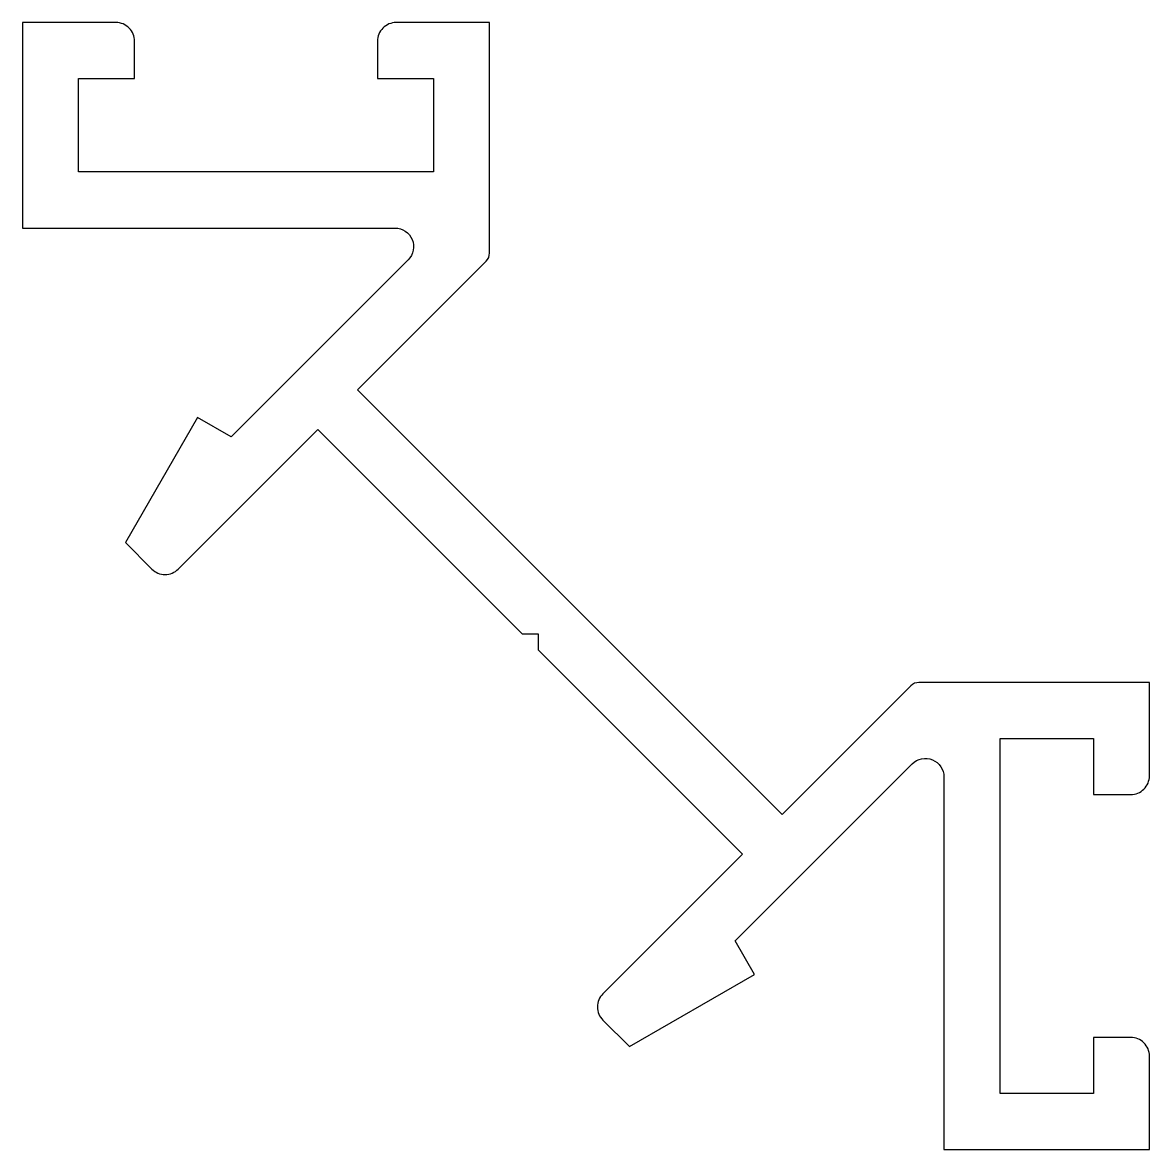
# Model space of a CAD drawing. Extents: x 903.6 to 933.8, y -51.8 to -21.7.
import ezdxf

# ---------------------------------------------------------------- set-up
doc = ezdxf.new("R2010")
doc.units = 0
doc.header["$LTSCALE"] = 15
doc.layers.add('290304SEND', color=182, linetype='CONTINUOUS')

msp = doc.modelspace()

# ---------------------------------------------------------------- linework, layer by layer
at = {"layer": '290304SEND', "color": 0}
msp.add_lwpolyline([(903.605, -21.677), (903.605, -27.177), (913.573, -27.177, -0.668179), (913.927, -28.03), (909.187, -32.77), (908.29, -32.252), (906.358, -35.598), (907.066, -36.305, 0.414214), (907.773, -36.305), (911.509, -32.569), (916.98, -38.041), (917.405, -38.041), (917.405, -38.466), (922.876, -43.937), (919.14, -47.673, 0.414214), (919.14, -48.38), (919.847, -49.087), (923.193, -47.155), (922.676, -46.259), (927.415, -41.519, -0.668179), (928.269, -41.873), (928.269, -51.841), (933.769, -51.841), (933.769, -49.341, 0.414214), (933.269, -48.841), (932.269, -48.841), (932.269, -50.341), (929.769, -50.341), (929.769, -40.841), (932.269, -40.841), (932.269, -42.341), (933.269, -42.341, 0.414214), (933.769, -41.841), (933.769, -39.341), (927.597, -39.341, 0.198912), (927.385, -39.429), (923.937, -42.876), (912.569, -31.509), (916.017, -28.061, 0.198912), (916.105, -27.849), (916.105, -21.677), (913.605, -21.677, 0.414214), (913.105, -22.177), (913.105, -23.177), (914.605, -23.177), (914.605, -25.677), (905.105, -25.677), (905.105, -23.177), (906.605, -23.177), (906.605, -22.177, 0.414214), (906.105, -21.677), (903.605, -21.677)], format="xyb", dxfattribs=at)

doc.saveas('drawing.dxf')
